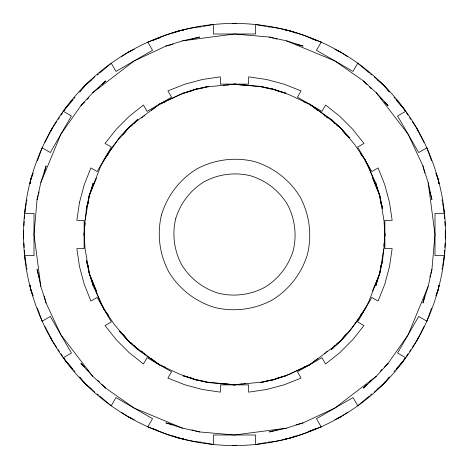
<?xml version="1.0" encoding="UTF-8"?>
<svg xmlns="http://www.w3.org/2000/svg" width="469" height="469" viewBox="0 0 469 469"><rect width="100%" height="100%" fill="white"/><g stroke="black" fill="none" stroke-linecap="round" stroke-linejoin="round"><path stroke-width="0.7" d="M23.684 230.173C21.984 286.934 45.112 343.677 85.264 383.736C124.314 422.985 179.164 445.597 234.5 445.55C289.836 445.597 344.686 422.985 383.736 383.736C422.985 344.686 445.597 289.836 445.55 234.5C445.667 175.342 419.661 116.828 375.481 77.444C335.446 41.348 281.294 21.738 227.453 23.567C170.687 25.385 115.28 51.127 77.444 93.519C42.099 132.879 22.125 185.888 23.684 238.827M23.913 225.853L24.148 221.526M24.3 218.642L24.494 215.042M444.506 253.958L444.7 250.358M444.852 247.474L445.087 243.147M445.316 238.827L445.316 230.173M383.607 249.004L382.587 260.612L379.749 273.421L368.886 301.415L364.73 309.687L349.692 331.161L340.828 340.828L335.64 345.442L309.687 364.73L285.932 375.804L273.421 379.749L262.083 382.065L234.5 384.873L208.388 382.587L195.579 379.749L180.272 374.485L159.313 364.73L137.839 349.692L128.172 340.828L114.7 324.97L104.27 309.687L93.196 285.932L89.251 273.421L85.018 248.353L84.127 234.5L85.018 220.647L89.251 195.579L93.196 183.068L91.121 190.807M85.393 219.996L86.413 208.388L89.251 195.579L100.114 167.585L104.27 159.313L119.308 137.839L128.172 128.172L133.36 123.558L159.313 104.27L183.068 93.196L195.579 89.251L206.917 86.935L234.5 84.127L260.612 86.413L273.421 89.251L288.728 94.515L309.687 104.27L331.161 119.308L340.828 128.172L354.3 144.03L364.73 159.313L375.804 183.068L379.749 195.579L383.982 220.647L384.873 234.5L383.982 248.353L379.749 273.421L375.804 285.932L377.879 278.193M37.051 199.683L34.003 234.5L40.832 286.395L46.097 303.074L60.864 334.749L92.727 376.273L105.625 388.092L134.251 408.136L182.605 428.168L199.683 431.949L234.5 434.998L286.395 428.168L303.074 422.903L334.749 408.136L376.273 376.273L388.092 363.375L408.136 334.749L428.168 286.395L431.949 269.317L434.998 234.5L428.168 182.605L422.903 165.926L408.136 134.251L376.273 92.727L363.375 80.908L334.749 60.864L286.395 40.832L269.317 37.051L234.5 34.003L182.605 40.832L165.926 46.097L134.251 60.864L92.727 92.727L80.908 105.625L60.864 134.251L40.832 182.605L37.051 199.683L38.177 195.462M84.696 238.827L84.127 234.5L84.637 228.696M84.825 226.521L85.141 222.892M383.859 246.108L384.175 242.479M384.363 240.304L384.873 234.5L384.304 230.173M23.638 233.064L23.638 235.936M30.168 183.473L30.643 179.879L32.947 173.424M84.127 234.5L84.696 230.173M88.207 203.511L88.395 202.069M88.588 200.626L89.251 195.579L96.485 178.12M380.412 268.374L379.749 273.421L372.515 290.88M380.605 266.931L380.793 265.489M384.304 238.827L384.873 234.5M438.832 285.527L438.357 289.121L436.053 295.576M445.362 235.936L445.362 233.064M24.869 212.885L25.121 211.455M25.373 210.018L25.625 208.582M30.016 183.467L30.643 179.879L33.076 173.049M438.984 285.533L438.357 289.121L435.924 295.951M443.375 260.418L443.627 258.982M443.879 257.545L444.131 256.115M26.463 202.696L24.505 213.395L34.003 213.395L34.003 255.605L24.505 255.605L26.463 266.304M26.727 201.271L26.985 199.847M29.987 183.443L30.643 179.879L31.751 177.2M439.013 285.557L438.357 289.121L437.249 291.8M442.015 269.153L442.273 267.729M442.537 266.304L444.495 255.605L434.998 255.605L434.998 213.395L444.495 213.395L442.537 202.696M38.558 194.06L39.12 191.95M44.209 172.961L46.097 165.926L40.832 182.605M86.413 208.388L88.483 200.65M380.517 268.35L382.587 260.612M424.791 296.039L422.903 303.074L428.168 286.395M429.88 277.05L430.442 274.94M430.823 273.538L431.949 269.317M37.461 160.756L42.087 147.782L50.312 152.531L71.417 115.972L63.192 111.229L73.058 99.627M431.539 308.244L426.913 321.218L418.688 316.469L397.583 353.028L405.808 357.771L395.942 369.373M44.924 142.506L51.725 128.975L56.55 121.782M424.076 326.494L417.275 340.025L412.45 347.218M50.617 131.654L52.61 127.826M103.162 161.998C111.898 145.871 124.039 131.414 137.839 119.308L134.755 122.397M334.245 346.603L331.161 349.692C344.961 337.586 357.102 323.129 365.838 307.002M418.383 337.346L416.39 341.174M58.156 119.384L59.364 117.59M60.97 115.192L62.576 112.795M63.784 110.995L66.193 107.401L72.871 99.651M405.216 358.005L402.807 361.599L396.129 369.349M406.424 356.206L408.03 353.808M409.636 351.41L410.844 349.616M83.939 86.988L85.264 85.264L94.715 76.898M104.27 159.313L108.697 153.545M122.86 135.09L128.172 128.172L132.205 125.071M346.14 333.91L340.828 340.828L336.795 343.929M360.303 315.455L364.73 309.687M385.061 382.012L383.736 383.736L374.285 392.102M73.996 98.519L74.934 97.417M79.63 91.895L85.264 85.264L91.895 79.63M389.37 377.105L383.736 383.736L377.105 389.37M394.066 371.583L395.004 370.481M79.542 91.906L85.264 85.264L86.988 83.939M389.458 377.094L383.736 383.736L382.012 385.061M80.908 105.625L84.514 102.019M87.087 99.446L88.635 97.898M97.898 88.635L99.446 87.087M102.019 84.514L105.625 80.908L92.727 92.727M119.308 137.839L122.397 134.755M123.939 133.208L126.513 130.634M130.634 126.513L133.208 123.939M335.792 345.061L338.366 342.487M342.487 338.366L345.061 335.792M346.603 334.245L349.692 331.161M366.981 384.486L363.375 388.092L376.273 376.273M369.554 381.913L371.102 380.365M380.365 371.102L381.913 369.554M384.486 366.981L388.092 363.375M97.417 74.934L98.519 73.996M99.627 73.058L111.229 63.192L115.972 71.417L152.531 50.312L147.782 42.087L160.756 37.461M369.373 395.942L357.771 405.808L353.028 397.583L316.469 418.688L321.218 426.913L308.244 431.539M370.481 395.004L371.583 394.066M127.826 52.61L134.193 49.257M133.935 123.746L135.09 122.86M141.433 117.995L142.588 117.109M143.743 116.224L144.898 115.339M151.241 110.467L155.855 106.926M157.004 106.041L159.313 104.27L180.272 94.515L195.579 89.251L208.388 86.413L200.65 88.483M268.35 380.517L260.612 382.587L273.421 379.749L288.728 374.485L309.687 364.73L311.996 362.959M313.145 362.074L317.759 358.533M324.102 353.661L325.257 352.776M326.412 351.891L327.567 351.005M333.91 346.14L335.065 345.254M341.174 416.39L334.807 419.743M121.747 56.485L128.975 51.725L131.654 50.617M347.253 412.515L340.025 417.275L337.346 418.383M152.443 40.615C167.72 33.739 184.077 28.586 200.767 26.698M316.557 428.385C301.28 435.261 284.923 440.414 268.233 442.302M177.2 31.751L179.879 30.643L183.443 29.987M159.313 104.27L165.358 101.767M189.535 91.754L195.579 89.251L199.905 88.682M279.465 377.246L273.421 379.749L269.095 380.318M303.642 367.233L309.687 364.73M291.8 437.249L289.121 438.357L285.557 439.013M173.049 33.076L179.879 30.643L183.473 30.168M295.951 435.924L289.121 438.357L285.527 438.832M165.926 46.097L172.961 44.209M191.95 39.12L194.06 38.558M195.462 38.177L199.683 37.051L182.605 40.832M183.068 93.196L190.807 91.121M278.193 377.879L285.932 375.804M273.538 430.823L269.317 431.949L286.395 428.168M274.94 430.442L277.05 429.88M296.039 424.791L303.074 422.903M199.847 26.985L201.271 26.727M202.696 26.463L213.395 24.505L213.395 34.003L255.605 34.003L255.605 24.505L266.304 26.463M266.304 442.537L255.605 444.495L255.605 434.998L213.395 434.998L213.395 444.495L202.696 442.537M267.729 442.273L269.153 442.015M233.064 23.638L236.652 23.655M223.69 85.551L225.132 85.358M226.574 85.17L234.5 84.127L262.083 86.935L273.421 89.251L285.932 93.196L278.193 91.121M190.807 377.879L183.068 375.804L195.579 379.749L206.917 382.065L234.5 384.873L242.426 383.83M243.868 383.642L245.31 383.449M235.936 445.362L232.348 445.345M232.348 23.655L235.936 23.638M236.652 445.345L233.064 445.362M268.233 26.698C284.923 28.586 301.28 33.739 316.557 40.615M200.767 442.302C184.077 440.414 167.72 435.261 152.443 428.385M285.527 30.168L289.121 30.643L295.951 33.076M234.5 84.127L242.426 85.17M243.868 85.358L245.31 85.551M269.095 88.682L273.421 89.251L279.465 91.754M199.905 380.318L195.579 379.749L189.535 377.246M223.69 383.449L225.132 383.642M226.574 383.83L234.5 384.873M183.473 438.832L179.879 438.357L173.049 435.924M267.729 26.727L269.153 26.985M285.557 29.987L289.121 30.643L291.8 31.751M183.443 439.013L179.879 438.357L177.2 437.249M199.847 442.015L201.271 442.273M269.317 37.051L273.538 38.177M274.94 38.558L277.05 39.12M296.039 44.209L303.074 46.097L286.395 40.832M260.612 86.413L268.35 88.483M200.65 380.517L208.388 382.587M172.961 424.791L165.926 422.903L182.605 428.168M191.95 429.88L194.06 430.442M195.462 430.823L199.683 431.949M310.976 38.435L321.218 42.087L316.469 50.312L353.028 71.417L357.771 63.192L369.373 73.058M158.024 430.565L147.782 426.913L152.531 418.688L115.972 397.583L111.229 405.808L99.627 395.942M337.346 50.617L340.025 51.725L347.253 56.485M303.642 101.767L309.687 104.27L313.532 106.862L335.64 123.558L340.828 128.172L349.692 137.839L346.603 134.755M122.397 334.245L119.308 331.161L128.172 340.828L133.36 345.442L155.468 362.138L159.313 364.73L165.358 367.233M131.654 418.383L128.975 417.275L121.747 412.515M334.807 49.257L341.174 52.61M134.193 419.743L127.826 416.39M374.285 76.898L383.736 85.264L389.458 91.906M94.715 392.102L85.264 383.736L79.542 377.094M382.012 83.939L383.736 85.264L389.37 91.895M309.687 104.27L311.996 106.041M313.145 106.926L317.759 110.467M324.102 115.339L325.257 116.224M326.412 117.109L327.567 117.995M333.91 122.86L335.065 123.746M336.795 125.071L340.828 128.172L346.14 135.09M132.205 343.929L128.172 340.828L122.86 333.91M133.935 345.254L135.09 346.14M141.433 351.005L142.588 351.891M143.743 352.776L144.898 353.661M151.241 358.533L155.855 362.074M157.004 362.959L159.313 364.73M86.988 385.061L85.264 383.736L79.63 377.105M370.481 73.996L371.583 74.934M377.105 79.63L383.736 85.264L385.061 86.988M91.895 389.37L85.264 383.736L83.939 382.012M97.417 394.066L98.519 395.004M363.375 80.908L366.981 84.514M369.554 87.087L371.102 88.635M380.365 97.898L381.913 99.446M384.486 102.019L388.092 105.625L376.273 92.727M331.161 119.308L334.245 122.397M335.792 123.939L338.366 126.513M342.487 130.634L345.061 133.208M123.939 335.792L126.513 338.366M130.634 342.487L133.208 345.061M134.755 346.603L137.839 349.692M84.514 366.981L80.908 363.375L92.727 376.273M87.087 369.554L88.635 371.102M97.898 380.365L99.446 381.913M102.019 384.486L105.625 388.092M396.129 99.651L402.807 107.401L405.216 110.995M72.871 369.349L66.193 361.599L63.784 358.005M394.066 97.417L395.004 98.519M395.942 99.627L405.808 111.229L397.583 115.972L418.688 152.531L426.913 147.782L431.539 160.756M73.058 369.373L63.192 357.771L71.417 353.028L50.312 316.469L42.087 321.218L37.461 308.244M73.996 370.481L74.934 371.583M416.39 127.826L424.076 142.506M360.303 153.545L364.73 159.313L368.886 167.585L379.749 195.579L382.587 208.388L380.517 200.65M88.483 268.35L86.413 260.612L89.251 273.421L100.114 301.415L104.27 309.687L108.697 315.455M52.61 341.174L44.924 326.494M406.424 112.795L408.03 115.192M409.636 117.59L410.844 119.384M412.45 121.782L417.275 128.975L418.383 131.654M56.55 347.218L51.725 340.025L50.617 337.346M58.156 349.616L59.364 351.41M60.97 353.808L62.576 356.206M437.249 177.2L438.357 179.879L439.013 183.443M364.73 159.313L365.838 161.998M372.515 178.12L379.749 195.579L380.412 200.626M96.485 290.88L89.251 273.421L88.588 268.374M103.162 307.002L104.27 309.687M31.751 291.8L30.643 289.121L29.987 285.557M436.053 173.424L438.357 179.879L438.984 183.467M32.947 295.576L30.643 289.121L30.016 285.533M435.924 173.049L438.357 179.879L438.832 183.473M33.076 295.951L30.643 289.121L30.168 285.527M422.903 165.926L424.791 172.961M429.88 191.95L430.442 194.06M430.823 195.462L431.949 199.683L428.168 182.605M375.804 183.068L377.879 190.807M91.121 278.193L93.196 285.932M38.177 273.538L37.051 269.317L40.832 286.395M38.558 274.94L39.12 277.05M44.209 296.039L46.097 303.074M442.015 199.847L442.273 201.271M26.727 267.729L26.985 269.153M443.375 208.582L443.627 210.018M443.879 211.455L444.131 212.885M24.869 256.115L25.121 257.545M25.373 258.982L25.625 260.418M380.605 202.069L380.793 203.511M88.207 265.489L88.395 266.931M444.506 215.042L444.7 218.642M444.852 221.526L445.087 225.853M23.913 243.147L24.148 247.474M24.3 250.358L24.494 253.958M161.459 214.931C156.851 234.348 159.536 254.743 169.016 272.307C179.486 289.297 195.808 301.819 214.931 307.541C234.348 312.149 254.743 309.464 272.307 299.984C289.297 289.514 301.819 273.192 307.541 254.069C312.149 234.652 309.464 214.257 299.984 196.693C289.514 179.703 273.192 167.181 254.069 161.459C234.652 156.851 214.257 159.536 196.693 169.016C179.703 179.486 167.181 195.808 161.459 214.931M175.693 218.742C171.988 234.377 174.146 250.798 181.779 264.938C190.209 278.615 203.347 288.699 218.742 293.307C234.377 297.012 250.798 294.854 264.938 287.221C278.615 278.791 288.699 265.653 293.307 250.258C297.012 234.623 294.854 218.202 287.221 204.062C278.791 190.385 265.653 180.301 250.258 175.693C234.623 171.988 218.202 174.146 204.062 181.779C190.385 190.209 180.301 203.347 175.693 218.742M79.507 202.379L76.846 220.36L84.127 220.36L84.127 248.64L76.846 248.64L79.507 266.621L84.209 284.179L90.898 301.08L97.2 297.44L111.341 321.933L105.038 325.574L116.33 339.814L129.186 352.67L143.426 363.962L147.067 357.659L171.56 371.8L167.92 378.102L184.821 384.791L202.379 389.493L220.36 392.154L220.36 384.873L248.64 384.873L248.64 392.154L266.621 389.493L284.179 384.791L301.08 378.102L297.44 371.8L321.933 357.659L325.574 363.962L339.814 352.67L352.67 339.814L363.962 325.574L357.659 321.933L371.8 297.44L378.102 301.08L384.791 284.179L389.493 266.621L392.154 248.64L384.873 248.64L384.873 220.36L392.154 220.36L389.493 202.379L384.791 184.821L378.102 167.92L371.8 171.56L357.659 147.067L363.962 143.426L352.67 129.186L339.814 116.33L325.574 105.038L321.933 111.341L297.44 97.2L301.08 90.898L284.179 84.209L266.621 79.507L248.64 76.846L248.64 84.127L220.36 84.127L220.36 76.846L202.379 79.507L184.821 84.209L167.92 90.898L171.56 97.2L147.067 111.341L143.426 105.038L129.186 116.33L116.33 129.186L105.038 143.426L111.341 147.067L97.2 171.56L90.898 167.92L84.209 184.821L79.507 202.379"/></g></svg>
